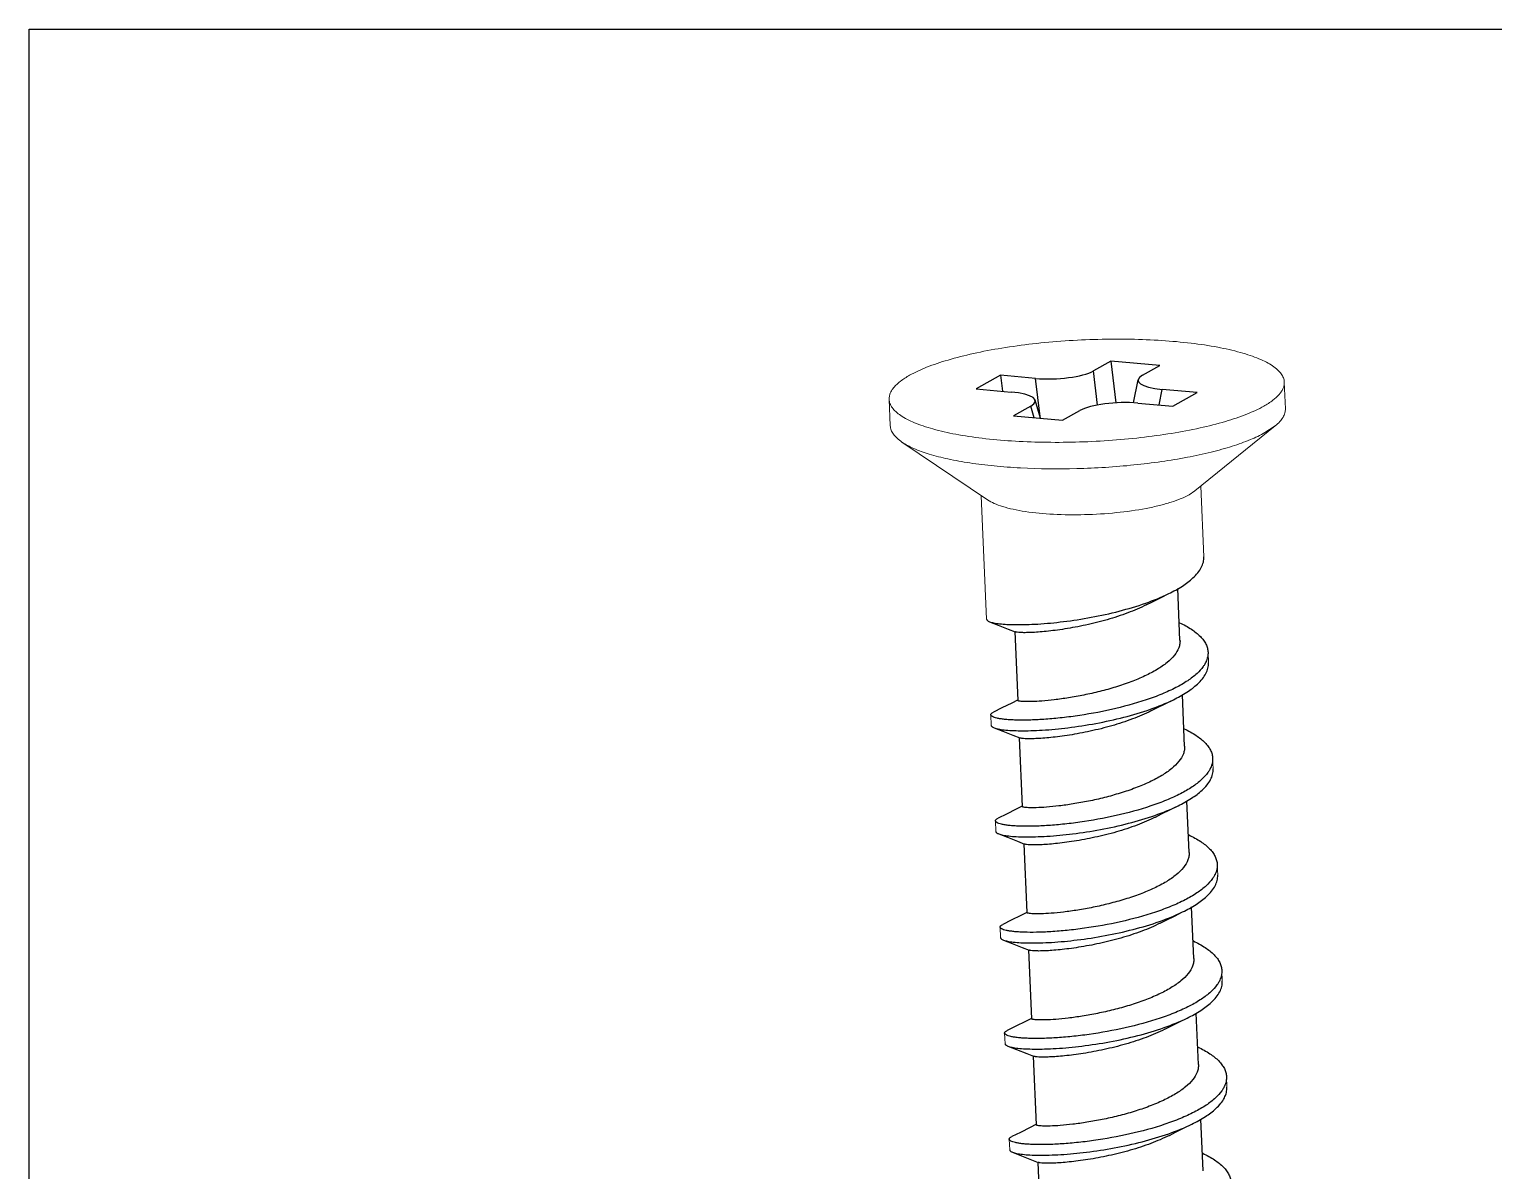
# Model space of a CAD drawing. Extents: x 0 to 1354, y 0 to 992.
# Drawn here: x 988.6 to 1041.9, y 741.4 to 782.9 of the extents above; entities that cross this region are included whole.
import ezdxf

# ---------------------------------------------------------------- set-up
doc = ezdxf.new("R2010")
doc.units = 0
doc.header["$LTSCALE"] = 10
doc.header["$MEASUREMENT"] = 0
doc.linetypes.add('ACAD_ISO02W100', pattern=[15, 12, -3])
doc.layers.get('0').update_dxf_attribs({"linetype": 'CONTINUOUS'})
doc.layers.add('虚线', color=8, linetype='ACAD_ISO02W100', lineweight=20)

msp = doc.modelspace()

# ---------------------------------------------------------------- linework, layer by layer
at = {"color": 7, "linetype": 'Continuous'}
for p, q in [((1027.993, 770.866), (1027.362, 770.512)), ((1027.51, 769.27), (1027.362, 770.512)), ((1029.784, 770.711), (1027.993, 770.866)), ((1027.993, 770.866), (1028.173, 769.351)), ((1029.154, 770.356), (1029.784, 770.711)), ((1023.978, 770.353), (1023.093, 769.855)), ((1025.254, 770.242), (1023.978, 770.353)), ((1023.978, 770.353), (1024.047, 769.772)), ((1025.418, 768.859), (1025.254, 770.242)), ((1028.827, 769.35), (1028.991, 770.191)), ((1023.093, 769.855), (1024.368, 769.744)), ((1025.439, 768.788), (1025.243, 769.448)), ((1029.758, 769.275), (1029.868, 769.841)), ((1031.144, 769.73), (1029.868, 769.841)), ((1030.258, 769.232), (1031.144, 769.73)), ((1025.082, 769.229), (1024.452, 768.874)), ((1024.452, 768.874), (1026.243, 768.718)), ((1025.207, 768.808), (1025.082, 769.229)), ((1026.243, 768.718), (1026.874, 769.073)), ((1028.983, 769.343), (1030.258, 769.232)), ((1030.515, 760.716), (1030.434, 762.589)), ((1024.264, 761.119), (1024.515, 761.018)), ((1024.496, 761.025), (1024.605, 758.525)), ((1030.683, 756.854), (1030.602, 758.728)), ((1024.432, 757.257), (1024.683, 757.156)), ((1024.664, 757.164), (1024.773, 754.663)), ((1030.851, 752.993), (1030.769, 754.866)), ((1024.6, 753.396), (1024.851, 753.295)), ((1024.832, 753.303), (1024.94, 750.802)), ((1031.019, 749.131), (1030.937, 751.005)), ((1024.767, 749.535), (1025.018, 749.434)), ((1024.999, 749.441), (1025.108, 746.94)), ((1031.186, 745.27), (1031.105, 747.143)), ((1024.935, 745.673), (1025.186, 745.572)), ((1025.167, 745.58), (1025.276, 743.079)), ((1031.354, 741.409), (1031.273, 743.282)), ((1025.11, 741.809), (1025.354, 741.711)), ((1025.335, 741.719), (1025.444, 739.218))]:
    msp.add_line(p, q, dxfattribs=at)
msp.add_lwpolyline([(988.62, 618.265), (988.62, 618.265), (988.62, 782.944), (1095.253, 782.944), (1095.253, 618.265)])
for points in [[(1029.289, 762.001), (1029.508, 762.112), (1029.831, 762.273), (1030.108, 762.41)], [(1023.58, 761.387), (1023.895, 761.264), (1024.264, 761.119)], [(1024.601, 758.532), (1024.389, 758.424), (1024.034, 758.247), (1023.723, 758.094)], [(1029.457, 758.14), (1029.676, 758.251), (1029.999, 758.412), (1030.276, 758.548)], [(1023.748, 757.525), (1024.063, 757.403), (1024.432, 757.257)], [(1024.769, 754.67), (1024.556, 754.563), (1024.201, 754.385), (1023.891, 754.233)], [(1029.625, 754.279), (1029.843, 754.389), (1030.166, 754.55), (1030.444, 754.687)], [(1023.916, 753.664), (1024.231, 753.542), (1024.6, 753.396)], [(1024.937, 750.809), (1024.724, 750.701), (1024.369, 750.524), (1024.059, 750.371)], [(1029.793, 750.417), (1030.011, 750.528), (1030.334, 750.689), (1030.611, 750.825)], [(1024.083, 749.803), (1024.399, 749.68), (1024.767, 749.535)], [(1029.96, 746.556), (1030.179, 746.667), (1030.502, 746.828), (1030.779, 746.964)], [(1025.104, 746.948), (1024.892, 746.84), (1024.537, 746.663), (1024.227, 746.51)], [(1024.251, 745.941), (1024.566, 745.819), (1024.935, 745.673)], [(1025.272, 743.086), (1025.06, 742.978), (1024.705, 742.801), (1024.394, 742.649)], [(1030.128, 742.694), (1030.347, 742.805), (1030.67, 742.966), (1030.947, 743.103)], [(1024.419, 742.08), (1024.746, 741.953), (1025.11, 741.809)]]:
    msp.add_lwpolyline(points, dxfattribs=at)
for centre, major_axis, ratio, start_param, end_param in [((1025.929, 770.65), (-1.604, -0.062), 0.263882, 1.126066, 2.666704), ((1030.631, 770.242), (-1.642, -0.079), 0.251334, 5.818141, 7.358779), ((1023.605, 769.343), (-1.642, -0.079), 0.251334, -3.606637, -2.065999), ((1028.307, 768.934), (-1.604, -0.062), 0.263882, -2.015527, -0.474888)]:
    msp.add_ellipse(centre, major_axis=major_axis, ratio=ratio, start_param=start_param, end_param=end_param, dxfattribs=at)
for points, knots in [([(1030.984, 762.978), (1031.048, 763.037), (1031.162, 763.156), (1031.294, 763.352), (1031.373, 763.551), (1031.387, 763.687), (1031.384, 763.752)], [0, 0, 0, 0, 0.292046, 0.550742, 0.782817, 1, 1, 1, 1]), ([(1030.108, 762.41), (1030.277, 762.492), (1030.583, 762.66), (1030.866, 762.869), (1030.984, 762.978)], [0, 0, 0, 0, 0.539523, 1, 1, 1, 1]), ([(1023.58, 761.387), (1023.629, 761.368), (1023.749, 761.338), (1023.962, 761.307), (1024.233, 761.286), (1024.557, 761.277), (1024.931, 761.282), (1025.508, 761.309), (1026.298, 761.384), (1027.291, 761.537), (1028.294, 761.756), (1029.242, 762.038), (1029.836, 762.276), (1030.108, 762.41)], [0, 0, 0, 0, 0.023277, 0.055463, 0.096237, 0.145041, 0.201137, 0.263651, 0.403928, 0.557108, 0.713673, 0.864155, 1, 1, 1, 1]), ([(1029.289, 762.001), (1029.071, 761.89), (1028.602, 761.689), (1027.86, 761.449), (1027.093, 761.258), (1026.459, 761.14), (1025.979, 761.071), (1025.655, 761.033), (1025.362, 761.007), (1025.107, 760.992), (1024.893, 760.986), (1024.723, 760.989), (1024.612, 760.997), (1024.548, 761.008), (1024.524, 761.014), (1024.515, 761.018)], [0, 0, 0, 0, 0.14915, 0.310486, 0.474512, 0.630991, 0.703238, 0.769887, 0.829853, 0.882142, 0.925907, 0.96044, 0.985213, 0.993852, 1, 1, 1, 1]), ([(1023.476, 761.474), (1023.476, 761.466), (1023.482, 761.448), (1023.504, 761.425), (1023.538, 761.404), (1023.565, 761.393), (1023.58, 761.387)], [0, 0, 0, 0, 0.169964, 0.380193, 0.653495, 1, 1, 1, 1]), ([(1030.501, 761.351), (1030.65, 761.281), (1030.918, 761.135), (1031.207, 760.909), (1031.373, 760.716), (1031.461, 760.573), (1031.517, 760.426), (1031.533, 760.326), (1031.535, 760.276)], [0, 0, 0, 0, 0.317058, 0.583748, 0.699705, 0.805925, 0.904905, 1, 1, 1, 1]), ([(1030.515, 760.716), (1030.517, 760.67), (1030.511, 760.576), (1030.458, 760.384), (1030.309, 760.143), (1030.034, 759.88), (1029.669, 759.63), (1029.226, 759.399), (1028.719, 759.188), (1028.169, 759.002), (1027.597, 758.844), (1027.023, 758.715), (1026.471, 758.615), (1025.961, 758.543), (1025.513, 758.499), (1025.187, 758.48), (1024.97, 758.477), (1024.844, 758.479), (1024.744, 758.485), (1024.679, 758.493), (1024.64, 758.502), (1024.62, 758.509), (1024.605, 758.518), (1024.605, 758.525)], [0, 0, 0, 0, 0.020473, 0.041729, 0.088966, 0.145234, 0.211407, 0.286735, 0.369457, 0.457155, 0.547003, 0.635954, 0.720899, 0.798817, 0.866906, 0.922705, 0.94535, 0.964215, 0.979139, 0.990016, 0.993932, 0.99685, 1, 1, 1, 1]), ([(1031.417, 759.841), (1031.399, 759.812), (1031.319, 759.688), (1031.218, 759.579), (1031.134, 759.502)], [0, 0, 0, 0, 0.230662, 1, 1, 1, 1]), ([(1031.151, 759.116), (1031.216, 759.176), (1031.33, 759.295), (1031.462, 759.49), (1031.541, 759.69), (1031.555, 759.826), (1031.552, 759.891)], [0, 0, 0, 0, 0.292059, 0.550756, 0.782823, 1, 1, 1, 1]), ([(1031.461, 759.926), (1031.458, 759.919), (1031.444, 759.89), (1031.429, 759.862), (1031.417, 759.841)], [0, 0, 0, 0, 0.245568, 1, 1, 1, 1]), ([(1031.535, 760.276), (1031.538, 760.218), (1031.527, 760.097), (1031.487, 759.982), (1031.461, 759.926)], [0, 0, 0, 0, 0.486341, 1, 1, 1, 1]), ([(1031.134, 759.502), (1031.029, 759.405), (1030.781, 759.218), (1030.351, 758.971), (1029.844, 758.741), (1029.067, 758.455), (1028.014, 758.171), (1026.933, 757.976), (1026.084, 757.873), (1025.501, 757.824), (1024.976, 757.802), (1024.581, 757.804), (1024.306, 757.817), (1024.133, 757.831), (1023.984, 757.85), (1023.861, 757.872), (1023.762, 757.899), (1023.683, 757.929), (1023.628, 757.969), (1023.627, 757.998)], [0, 0, 0, 0, 0.054603, 0.117789, 0.188745, 0.266169, 0.433326, 0.603347, 0.684033, 0.759, 0.8263, 0.884192, 0.909143, 0.931212, 0.95028, 0.966252, 0.979077, 0.988796, 1, 1, 1, 1]), ([(1030.276, 758.548), (1030.445, 758.631), (1030.751, 758.799), (1031.033, 759.007), (1031.151, 759.116)], [0, 0, 0, 0, 0.539506, 1, 1, 1, 1]), ([(1023.748, 757.525), (1023.796, 757.507), (1023.917, 757.477), (1024.129, 757.446), (1024.4, 757.425), (1024.725, 757.416), (1025.099, 757.42), (1025.675, 757.447), (1026.466, 757.522), (1027.459, 757.676), (1028.462, 757.895), (1029.41, 758.176), (1030.004, 758.415), (1030.276, 758.548)], [0, 0, 0, 0, 0.023277, 0.055465, 0.096241, 0.145049, 0.201152, 0.263673, 0.403951, 0.557126, 0.713689, 0.864169, 1, 1, 1, 1]), ([(1023.627, 757.998), (1023.626, 758.006), (1023.631, 758.025), (1023.651, 758.049), (1023.683, 758.073), (1023.708, 758.087), (1023.723, 758.094)], [0, 0, 0, 0, 0.169924, 0.38022, 0.653573, 1, 1, 1, 1]), ([(1029.457, 758.14), (1029.239, 758.029), (1028.769, 757.828), (1028.028, 757.588), (1027.26, 757.397), (1026.626, 757.279), (1026.147, 757.209), (1025.823, 757.172), (1025.53, 757.146), (1025.275, 757.13), (1025.06, 757.125), (1024.891, 757.128), (1024.78, 757.136), (1024.716, 757.146), (1024.692, 757.153), (1024.683, 757.156)], [0, 0, 0, 0, 0.149151, 0.310489, 0.474515, 0.630995, 0.703239, 0.769892, 0.829854, 0.882146, 0.925911, 0.960441, 0.98522, 0.993856, 1, 1, 1, 1]), ([(1023.643, 757.612), (1023.644, 757.604), (1023.65, 757.586), (1023.672, 757.564), (1023.706, 757.543), (1023.733, 757.531), (1023.748, 757.525)], [0, 0, 0, 0, 0.17, 0.380314, 0.6536, 1, 1, 1, 1]), ([(1030.67, 757.49), (1030.819, 757.419), (1031.086, 757.274), (1031.375, 757.048), (1031.541, 756.855), (1031.629, 756.712), (1031.685, 756.565), (1031.701, 756.465), (1031.703, 756.415)], [0, 0, 0, 0, 0.317038, 0.583721, 0.699682, 0.80591, 0.9049, 1, 1, 1, 1]), ([(1030.683, 756.854), (1030.685, 756.809), (1030.679, 756.715), (1030.626, 756.523), (1030.476, 756.282), (1030.202, 756.019), (1029.837, 755.769), (1029.393, 755.537), (1028.887, 755.327), (1028.337, 755.141), (1027.764, 754.983), (1027.191, 754.853), (1026.638, 754.753), (1026.128, 754.682), (1025.681, 754.637), (1025.354, 754.619), (1025.138, 754.615), (1025.012, 754.618), (1024.912, 754.624), (1024.847, 754.632), (1024.808, 754.641), (1024.788, 754.648), (1024.773, 754.656), (1024.773, 754.663)], [0, 0, 0, 0, 0.020473, 0.041728, 0.088965, 0.145235, 0.211408, 0.286737, 0.369458, 0.457154, 0.547003, 0.635954, 0.720899, 0.798816, 0.866903, 0.922702, 0.94535, 0.964213, 0.979137, 0.990016, 0.993929, 0.996846, 1, 1, 1, 1]), ([(1031.319, 755.255), (1031.383, 755.314), (1031.498, 755.434), (1031.63, 755.629), (1031.709, 755.828), (1031.723, 755.964), (1031.72, 756.029)], [0, 0, 0, 0, 0.292042, 0.550742, 0.782816, 1, 1, 1, 1]), ([(1031.629, 756.065), (1031.626, 756.058), (1031.612, 756.029), (1031.597, 756.002), (1031.585, 755.981)], [0, 0, 0, 0, 0.245662, 1, 1, 1, 1]), ([(1031.703, 756.415), (1031.706, 756.357), (1031.695, 756.235), (1031.655, 756.121), (1031.629, 756.065)], [0, 0, 0, 0, 0.486306, 1, 1, 1, 1]), ([(1031.302, 755.641), (1031.197, 755.544), (1030.949, 755.356), (1030.519, 755.11), (1030.012, 754.88), (1029.235, 754.594), (1028.182, 754.31), (1027.102, 754.115), (1026.253, 754.011), (1025.669, 753.963), (1025.144, 753.941), (1024.75, 753.942), (1024.474, 753.956), (1024.302, 753.97), (1024.153, 753.989), (1024.029, 754.011), (1023.93, 754.038), (1023.851, 754.068), (1023.796, 754.108), (1023.794, 754.137)], [0, 0, 0, 0, 0.054597, 0.117772, 0.188714, 0.266123, 0.433263, 0.60327, 0.683951, 0.758921, 0.826234, 0.884139, 0.909096, 0.931172, 0.950247, 0.966225, 0.979058, 0.988785, 1, 1, 1, 1]), ([(1031.585, 755.981), (1031.568, 755.952), (1031.487, 755.828), (1031.386, 755.718), (1031.302, 755.641)], [0, 0, 0, 0, 0.230586, 1, 1, 1, 1]), ([(1030.444, 754.687), (1030.613, 754.77), (1030.919, 754.937), (1031.201, 755.146), (1031.319, 755.255)], [0, 0, 0, 0, 0.539515, 1, 1, 1, 1]), ([(1023.916, 753.664), (1023.964, 753.645), (1024.085, 753.615), (1024.297, 753.584), (1024.568, 753.564), (1024.893, 753.554), (1025.266, 753.559), (1025.843, 753.586), (1026.634, 753.661), (1027.626, 753.814), (1028.63, 754.034), (1029.577, 754.315), (1030.171, 754.554), (1030.444, 754.687)], [0, 0, 0, 0, 0.023278, 0.055464, 0.096237, 0.145042, 0.201141, 0.263661, 0.403941, 0.557114, 0.713671, 0.864156, 1, 1, 1, 1]), ([(1023.794, 754.137), (1023.794, 754.145), (1023.799, 754.163), (1023.819, 754.188), (1023.85, 754.211), (1023.876, 754.225), (1023.891, 754.233)], [0, 0, 0, 0, 0.1699, 0.380141, 0.653487, 1, 1, 1, 1]), ([(1029.625, 754.279), (1029.407, 754.167), (1028.937, 753.967), (1028.196, 753.726), (1027.428, 753.536), (1026.794, 753.417), (1026.315, 753.348), (1025.99, 753.31), (1025.698, 753.284), (1025.442, 753.269), (1025.228, 753.263), (1025.059, 753.266), (1024.948, 753.274), (1024.884, 753.285), (1024.86, 753.291), (1024.851, 753.295)], [0, 0, 0, 0, 0.14915, 0.310487, 0.474513, 0.630991, 0.703239, 0.769888, 0.829852, 0.882144, 0.925906, 0.960441, 0.985213, 0.993853, 1, 1, 1, 1]), ([(1023.811, 753.751), (1023.812, 753.743), (1023.818, 753.725), (1023.84, 753.703), (1023.873, 753.682), (1023.9, 753.67), (1023.916, 753.664)], [0, 0, 0, 0, 0.169993, 0.380284, 0.653562, 1, 1, 1, 1]), ([(1030.839, 753.627), (1030.988, 753.557), (1031.255, 753.412), (1031.543, 753.186), (1031.709, 752.993), (1031.797, 752.85), (1031.853, 752.704), (1031.869, 752.603), (1031.871, 752.554)], [0, 0, 0, 0, 0.316985, 0.583639, 0.699604, 0.805849, 0.904866, 1, 1, 1, 1]), ([(1030.851, 752.993), (1030.853, 752.947), (1030.847, 752.854), (1030.793, 752.661), (1030.644, 752.421), (1030.37, 752.157), (1030.005, 751.908), (1029.561, 751.676), (1029.055, 751.465), (1028.505, 751.28), (1027.932, 751.121), (1027.359, 750.992), (1026.806, 750.892), (1026.296, 750.82), (1025.848, 750.776), (1025.522, 750.757), (1025.305, 750.754), (1025.18, 750.756), (1025.08, 750.763), (1025.015, 750.771), (1024.975, 750.78), (1024.956, 750.786), (1024.941, 750.795), (1024.94, 750.802)], [0, 0, 0, 0, 0.020473, 0.041729, 0.088966, 0.145235, 0.211407, 0.286735, 0.369456, 0.457155, 0.547003, 0.635954, 0.720899, 0.798817, 0.866906, 0.922706, 0.945349, 0.964216, 0.979139, 0.990017, 0.993933, 0.996849, 1, 1, 1, 1]), ([(1031.871, 752.554), (1031.873, 752.495), (1031.863, 752.373), (1031.822, 752.258), (1031.796, 752.202)], [0, 0, 0, 0, 0.4862, 1, 1, 1, 1]), ([(1031.47, 751.78), (1031.365, 751.682), (1031.117, 751.495), (1030.686, 751.248), (1030.18, 751.018), (1029.402, 750.732), (1028.35, 750.448), (1027.269, 750.253), (1026.42, 750.15), (1025.837, 750.102), (1025.312, 750.08), (1024.917, 750.081), (1024.642, 750.094), (1024.469, 750.109), (1024.32, 750.127), (1024.197, 750.15), (1024.098, 750.176), (1024.019, 750.206), (1023.964, 750.246), (1023.962, 750.276)], [0, 0, 0, 0, 0.054599, 0.117778, 0.188727, 0.266146, 0.433293, 0.603296, 0.683979, 0.758951, 0.826259, 0.884158, 0.909111, 0.931184, 0.950256, 0.966232, 0.979063, 0.988788, 1, 1, 1, 1]), ([(1031.755, 752.124), (1031.738, 752.094), (1031.657, 751.968), (1031.554, 751.858), (1031.47, 751.78)], [0, 0, 0, 0, 0.230395, 1, 1, 1, 1]), ([(1031.487, 751.393), (1031.551, 751.453), (1031.666, 751.572), (1031.798, 751.767), (1031.876, 751.967), (1031.89, 752.102), (1031.888, 752.167)], [0, 0, 0, 0, 0.292056, 0.550748, 0.782819, 1, 1, 1, 1]), ([(1031.796, 752.202), (1031.793, 752.195), (1031.78, 752.169), (1031.766, 752.143), (1031.755, 752.124)], [0, 0, 0, 0, 0.24594, 1, 1, 1, 1]), ([(1030.611, 750.825), (1030.78, 750.908), (1031.087, 751.076), (1031.369, 751.284), (1031.487, 751.393)], [0, 0, 0, 0, 0.53952, 1, 1, 1, 1]), ([(1024.083, 749.803), (1024.132, 749.784), (1024.253, 749.754), (1024.465, 749.723), (1024.736, 749.702), (1025.061, 749.693), (1025.434, 749.698), (1026.011, 749.724), (1026.802, 749.8), (1027.794, 749.953), (1028.797, 750.172), (1029.745, 750.454), (1030.339, 750.692), (1030.611, 750.825)], [0, 0, 0, 0, 0.023276, 0.055463, 0.096238, 0.145042, 0.20114, 0.263655, 0.403932, 0.557113, 0.713679, 0.864159, 1, 1, 1, 1]), ([(1023.962, 750.276), (1023.962, 750.284), (1023.967, 750.302), (1023.987, 750.326), (1024.018, 750.35), (1024.044, 750.364), (1024.059, 750.371)], [0, 0, 0, 0, 0.169908, 0.380176, 0.653526, 1, 1, 1, 1]), ([(1029.793, 750.417), (1029.575, 750.306), (1029.105, 750.105), (1028.364, 749.865), (1027.596, 749.674), (1026.962, 749.556), (1026.482, 749.487), (1026.158, 749.449), (1025.866, 749.423), (1025.61, 749.408), (1025.396, 749.402), (1025.227, 749.405), (1025.115, 749.413), (1025.051, 749.424), (1025.028, 749.43), (1025.018, 749.434)], [0, 0, 0, 0, 0.149151, 0.310488, 0.474514, 0.630995, 0.703239, 0.769891, 0.829854, 0.882145, 0.925912, 0.96044, 0.98522, 0.993855, 1, 1, 1, 1]), ([(1023.979, 749.889), (1023.979, 749.881), (1023.986, 749.864), (1024.008, 749.841), (1024.041, 749.82), (1024.068, 749.809), (1024.083, 749.803)], [0, 0, 0, 0, 0.169972, 0.380233, 0.653539, 1, 1, 1, 1]), ([(1031.002, 749.769), (1031.151, 749.698), (1031.419, 749.553), (1031.709, 749.326), (1031.876, 749.132), (1031.964, 748.989), (1032.021, 748.842), (1032.036, 748.742), (1032.039, 748.692)], [0, 0, 0, 0, 0.317235, 0.583924, 0.699852, 0.806036, 0.904967, 1, 1, 1, 1]), ([(1031.019, 749.131), (1031.02, 749.086), (1031.014, 748.992), (1030.961, 748.8), (1030.812, 748.559), (1030.538, 748.296), (1030.173, 748.046), (1029.729, 747.814), (1029.223, 747.604), (1028.673, 747.418), (1028.1, 747.26), (1027.526, 747.13), (1026.974, 747.03), (1026.464, 746.959), (1026.016, 746.914), (1025.69, 746.896), (1025.473, 746.893), (1025.347, 746.895), (1025.248, 746.901), (1025.182, 746.909), (1025.143, 746.918), (1025.123, 746.925), (1025.108, 746.933), (1025.108, 746.94)], [0, 0, 0, 0, 0.020473, 0.041728, 0.088964, 0.145234, 0.211408, 0.286737, 0.369458, 0.457154, 0.547002, 0.635954, 0.720899, 0.798817, 0.866904, 0.922702, 0.945351, 0.964213, 0.979139, 0.990016, 0.993929, 0.996847, 1, 1, 1, 1]), ([(1032.039, 748.692), (1032.041, 748.634), (1032.03, 748.513), (1031.991, 748.399), (1031.965, 748.343)], [0, 0, 0, 0, 0.486428, 1, 1, 1, 1]), ([(1031.917, 748.253), (1031.9, 748.224), (1031.82, 748.102), (1031.72, 747.994), (1031.638, 747.918)], [0, 0, 0, 0, 0.230881, 1, 1, 1, 1]), ([(1031.655, 747.532), (1031.719, 747.591), (1031.833, 747.711), (1031.966, 747.906), (1032.044, 748.106), (1032.058, 748.241), (1032.055, 748.306)], [0, 0, 0, 0, 0.292057, 0.550754, 0.782821, 1, 1, 1, 1]), ([(1031.965, 748.343), (1031.961, 748.336), (1031.947, 748.305), (1031.93, 748.275), (1031.917, 748.253)], [0, 0, 0, 0, 0.245278, 1, 1, 1, 1]), ([(1031.638, 747.918), (1031.533, 747.821), (1031.285, 747.634), (1030.854, 747.387), (1030.348, 747.157), (1029.57, 746.871), (1028.517, 746.587), (1027.437, 746.392), (1026.588, 746.289), (1026.004, 746.24), (1025.479, 746.218), (1025.085, 746.219), (1024.81, 746.233), (1024.637, 746.247), (1024.488, 746.266), (1024.365, 746.288), (1024.265, 746.315), (1024.186, 746.345), (1024.131, 746.385), (1024.13, 746.414)], [0, 0, 0, 0, 0.0546, 0.117783, 0.188734, 0.266152, 0.4333, 0.603318, 0.684003, 0.75897, 0.826273, 0.884169, 0.909122, 0.931195, 0.950265, 0.96624, 0.979069, 0.988791, 1, 1, 1, 1]), ([(1030.779, 746.964), (1030.948, 747.047), (1031.255, 747.215), (1031.537, 747.423), (1031.655, 747.532)], [0, 0, 0, 0, 0.539501, 1, 1, 1, 1]), ([(1024.251, 745.941), (1024.3, 745.923), (1024.42, 745.893), (1024.633, 745.862), (1024.904, 745.841), (1025.229, 745.832), (1025.602, 745.836), (1026.179, 745.863), (1026.97, 745.938), (1027.962, 746.091), (1028.965, 746.311), (1029.913, 746.592), (1030.507, 746.831), (1030.779, 746.964)], [0, 0, 0, 0, 0.023278, 0.055466, 0.096242, 0.145051, 0.201154, 0.263676, 0.403954, 0.557125, 0.713687, 0.864167, 1, 1, 1, 1]), ([(1024.13, 746.414), (1024.13, 746.422), (1024.134, 746.441), (1024.154, 746.465), (1024.186, 746.489), (1024.212, 746.503), (1024.227, 746.51)], [0, 0, 0, 0, 0.169912, 0.380179, 0.65353, 1, 1, 1, 1]), ([(1029.96, 746.556), (1029.742, 746.444), (1029.273, 746.244), (1028.531, 746.003), (1027.764, 745.813), (1027.13, 745.694), (1026.65, 745.625), (1026.326, 745.587), (1026.033, 745.561), (1025.778, 745.546), (1025.564, 745.541), (1025.395, 745.543), (1025.283, 745.551), (1025.219, 745.562), (1025.196, 745.568), (1025.186, 745.572)], [0, 0, 0, 0, 0.14915, 0.310488, 0.474513, 0.630992, 0.703239, 0.769889, 0.829852, 0.882145, 0.925907, 0.960443, 0.985214, 0.993855, 1, 1, 1, 1]), ([(1024.147, 746.028), (1024.147, 746.02), (1024.154, 746.002), (1024.176, 745.98), (1024.209, 745.959), (1024.236, 745.947), (1024.251, 745.941)], [0, 0, 0, 0, 0.170001, 0.380309, 0.653587, 1, 1, 1, 1]), ([(1031.174, 745.905), (1031.323, 745.834), (1031.59, 745.689), (1031.878, 745.464), (1032.044, 745.27), (1032.132, 745.128), (1032.188, 744.981), (1032.204, 744.881), (1032.206, 744.831)], [0, 0, 0, 0, 0.317021, 0.583696, 0.699658, 0.805891, 0.904889, 1, 1, 1, 1]), ([(1031.186, 745.27), (1031.188, 745.225), (1031.182, 745.131), (1031.129, 744.939), (1030.98, 744.698), (1030.705, 744.434), (1030.34, 744.185), (1029.897, 743.953), (1029.39, 743.742), (1028.84, 743.557), (1028.268, 743.398), (1027.694, 743.269), (1027.142, 743.169), (1026.632, 743.098), (1026.184, 743.053), (1025.858, 743.034), (1025.641, 743.031), (1025.515, 743.034), (1025.416, 743.04), (1025.35, 743.048), (1025.311, 743.057), (1025.291, 743.063), (1025.276, 743.072), (1025.276, 743.079)], [0, 0, 0, 0, 0.020473, 0.041729, 0.088966, 0.145235, 0.211407, 0.286735, 0.369456, 0.457154, 0.547003, 0.635954, 0.720899, 0.798816, 0.866905, 0.922705, 0.945349, 0.964216, 0.979138, 0.990017, 0.993933, 0.996848, 1, 1, 1, 1]), ([(1032.206, 744.831), (1032.209, 744.773), (1032.198, 744.651), (1032.158, 744.536), (1032.132, 744.48)], [0, 0, 0, 0, 0.486291, 1, 1, 1, 1]), ([(1032.089, 744.398), (1032.072, 744.368), (1031.991, 744.244), (1031.889, 744.134), (1031.806, 744.057)], [0, 0, 0, 0, 0.230554, 1, 1, 1, 1]), ([(1031.822, 743.671), (1031.887, 743.73), (1032.001, 743.85), (1032.133, 744.045), (1032.212, 744.244), (1032.226, 744.38), (1032.223, 744.445)], [0, 0, 0, 0, 0.292042, 0.550741, 0.782816, 1, 1, 1, 1]), ([(1032.132, 744.48), (1032.129, 744.473), (1032.115, 744.445), (1032.101, 744.418), (1032.089, 744.398)], [0, 0, 0, 0, 0.245708, 1, 1, 1, 1]), ([(1031.806, 744.057), (1031.7, 743.96), (1031.452, 743.772), (1031.022, 743.526), (1030.516, 743.296), (1029.738, 743.009), (1028.685, 742.726), (1027.605, 742.53), (1026.756, 742.427), (1026.173, 742.379), (1025.647, 742.357), (1025.253, 742.358), (1024.978, 742.371), (1024.805, 742.386), (1024.656, 742.405), (1024.533, 742.427), (1024.433, 742.453), (1024.354, 742.484), (1024.299, 742.523), (1024.298, 742.553)], [0, 0, 0, 0, 0.054598, 0.117772, 0.188715, 0.266126, 0.433268, 0.603274, 0.683954, 0.758926, 0.826238, 0.884143, 0.9091, 0.931175, 0.95025, 0.966227, 0.97906, 0.988786, 1, 1, 1, 1]), ([(1030.947, 743.103), (1031.116, 743.185), (1031.422, 743.353), (1031.704, 743.562), (1031.822, 743.671)], [0, 0, 0, 0, 0.539521, 1, 1, 1, 1]), ([(1024.419, 742.08), (1024.467, 742.061), (1024.588, 742.031), (1024.8, 742), (1025.071, 741.979), (1025.396, 741.97), (1025.77, 741.975), (1026.346, 742.002), (1027.137, 742.077), (1028.13, 742.23), (1029.133, 742.449), (1030.081, 742.731), (1030.675, 742.97), (1030.947, 743.103)], [0, 0, 0, 0, 0.023275, 0.055459, 0.09623, 0.145031, 0.201129, 0.263647, 0.403928, 0.557104, 0.713663, 0.864151, 1, 1, 1, 1]), ([(1024.298, 742.553), (1024.297, 742.561), (1024.302, 742.579), (1024.322, 742.603), (1024.354, 742.627), (1024.38, 742.641), (1024.394, 742.649)], [0, 0, 0, 0, 0.169903, 0.380158, 0.653505, 1, 1, 1, 1]), ([(1024.315, 742.167), (1024.315, 742.159), (1024.321, 742.141), (1024.343, 742.119), (1024.377, 742.098), (1024.404, 742.086), (1024.419, 742.08)], [0, 0, 0, 0, 0.170001, 0.380272, 0.653548, 1, 1, 1, 1]), ([(1030.128, 742.694), (1029.91, 742.583), (1029.441, 742.382), (1028.699, 742.142), (1027.931, 741.951), (1027.298, 741.833), (1026.818, 741.764), (1026.494, 741.726), (1026.201, 741.7), (1025.946, 741.685), (1025.731, 741.679), (1025.562, 741.682), (1025.451, 741.69), (1025.387, 741.701), (1025.363, 741.707), (1025.354, 741.711)], [0, 0, 0, 0, 0.149149, 0.310485, 0.47451, 0.630989, 0.703233, 0.769885, 0.829849, 0.882139, 0.925908, 0.960437, 0.985217, 0.993852, 1, 1, 1, 1]), ([(1031.342, 742.043), (1031.491, 741.973), (1031.758, 741.828), (1032.046, 741.602), (1032.212, 741.409), (1032.3, 741.266), (1032.356, 741.12), (1032.372, 741.019), (1032.374, 740.97)], [0, 0, 0, 0, 0.31699, 0.583646, 0.699612, 0.805857, 0.90487, 1, 1, 1, 1])]:
    msp.add_open_spline(points, degree=3, knots=knots, dxfattribs=at)
at = {"layer": '虚线', "color": 7, "linetype": 'Continuous'}
for p, q in [((1034.353, 769.139), (1034.311, 770.105)), ((1019.967, 768.514), (1019.925, 769.48)), ((1031.058, 766.146), (1033.98, 768.513)), ((1033.98, 768.513), (1033.609, 768.266)), ((1023.509, 765.818), (1020.392, 767.923)), ((1031.384, 763.752), (1031.273, 766.32)), ((1023.476, 761.474), (1023.28, 765.973)), ((1031.058, 766.146), (1030.852, 766.009)), ((1031.552, 759.89), (1031.535, 760.276)), ((1023.643, 757.612), (1023.627, 757.998)), ((1031.72, 756.029), (1031.703, 756.415)), ((1023.811, 753.751), (1023.794, 754.137)), ((1031.888, 752.167), (1031.871, 752.554)), ((1023.979, 749.89), (1023.962, 750.276)), ((1032.055, 748.306), (1032.039, 748.692)), ((1024.147, 746.028), (1024.13, 746.414)), ((1032.223, 744.445), (1032.206, 744.831)), ((1024.315, 742.167), (1024.298, 742.553))]:
    msp.add_line(p, q, dxfattribs=at)
for points, knots in [([(1020.669, 770.353), (1020.867, 770.465), (1021.328, 770.673), (1022.107, 770.932), (1023.023, 771.162), (1024.052, 771.356), (1025.166, 771.508), (1026.334, 771.614), (1027.523, 771.67), (1028.701, 771.676), (1029.835, 771.63), (1030.894, 771.535), (1031.849, 771.393), (1032.565, 771.234), (1033.063, 771.082), (1033.379, 770.964), (1033.652, 770.839), (1033.881, 770.706), (1034.063, 770.566), (1034.199, 770.419), (1034.286, 770.266), (1034.309, 770.157), (1034.311, 770.105)], [0, 0, 0, 0, 0.047874, 0.10568, 0.172282, 0.24616, 0.325486, 0.408241, 0.492287, 0.575442, 0.655555, 0.730577, 0.798645, 0.858163, 0.884327, 0.907947, 0.928965, 0.947398, 0.963348, 0.977069, 0.989034, 1, 1, 1, 1]), ([(1020.669, 770.353), (1020.555, 770.289), (1020.353, 770.161), (1020.139, 769.971), (1020.022, 769.815), (1019.963, 769.704), (1019.929, 769.592), (1019.923, 769.516), (1019.925, 769.48)], [0, 0, 0, 0, 0.327021, 0.59517, 0.709531, 0.813088, 0.908677, 1, 1, 1, 1]), ([(1034.311, 770.105), (1034.313, 770.068), (1034.307, 769.993), (1034.273, 769.881), (1034.214, 769.769), (1034.097, 769.613), (1033.883, 769.423), (1033.681, 769.296), (1033.567, 769.231)], [0, 0, 0, 0, 0.091323, 0.186912, 0.290469, 0.40483, 0.672979, 1, 1, 1, 1]), ([(1019.925, 769.48), (1019.927, 769.428), (1019.95, 769.319), (1020.037, 769.165), (1020.173, 769.019), (1020.355, 768.879), (1020.584, 768.746), (1020.857, 768.62), (1021.173, 768.502), (1021.671, 768.35), (1022.387, 768.191), (1023.342, 768.049), (1024.401, 767.954), (1025.535, 767.909), (1026.713, 767.914), (1027.902, 767.97), (1029.07, 768.076), (1030.184, 768.228), (1031.213, 768.422), (1032.129, 768.652), (1032.908, 768.912), (1033.369, 769.12), (1033.567, 769.231)], [0, 0, 0, 0, 0.010966, 0.022931, 0.036652, 0.052602, 0.071035, 0.092053, 0.115673, 0.141837, 0.201355, 0.269423, 0.344445, 0.424558, 0.507713, 0.591759, 0.674514, 0.75384, 0.827718, 0.89432, 0.952126, 1, 1, 1, 1]), ([(1034.353, 769.139), (1034.355, 769.087), (1034.342, 768.976), (1034.268, 768.815), (1034.145, 768.657), (1034.04, 768.561), (1033.98, 768.513)], [0, 0, 0, 0, 0.208281, 0.435594, 0.696454, 1, 1, 1, 1]), ([(1019.967, 768.514), (1019.969, 768.462), (1019.993, 768.353), (1020.08, 768.199), (1020.216, 768.052), (1020.329, 767.966), (1020.392, 767.923)], [0, 0, 0, 0, 0.20833, 0.435712, 0.69662, 1, 1, 1, 1]), ([(1020.392, 767.923), (1020.526, 767.832), (1020.85, 767.666), (1021.413, 767.467), (1022.097, 767.294), (1022.887, 767.152), (1023.767, 767.045), (1025.065, 766.949), (1026.767, 766.932), (1028.482, 767.04), (1029.823, 767.204), (1030.761, 767.358), (1031.622, 767.544), (1032.389, 767.755), (1033.047, 767.988), (1033.438, 768.17), (1033.609, 768.266)], [0, 0, 0, 0, 0.035849, 0.080087, 0.132385, 0.192, 0.25791, 0.328892, 0.480478, 0.63491, 0.709376, 0.780034, 0.845524, 0.904633, 0.956377, 1, 1, 1, 1]), ([(1023.509, 765.818), (1023.584, 765.768), (1023.763, 765.676), (1024.076, 765.565), (1024.456, 765.469), (1025.07, 765.359), (1025.94, 765.279), (1027.051, 765.268), (1028.18, 765.339), (1029.087, 765.465), (1029.748, 765.607), (1030.174, 765.725), (1030.539, 765.854), (1030.757, 765.955), (1030.852, 766.009)], [0, 0, 0, 0, 0.03585, 0.080089, 0.132394, 0.192012, 0.328875, 0.480473, 0.634915, 0.780017, 0.845512, 0.904624, 0.95638, 1, 1, 1, 1])]:
    msp.add_open_spline(points, degree=3, knots=knots, dxfattribs=at)

doc.saveas('drawing.dxf')
